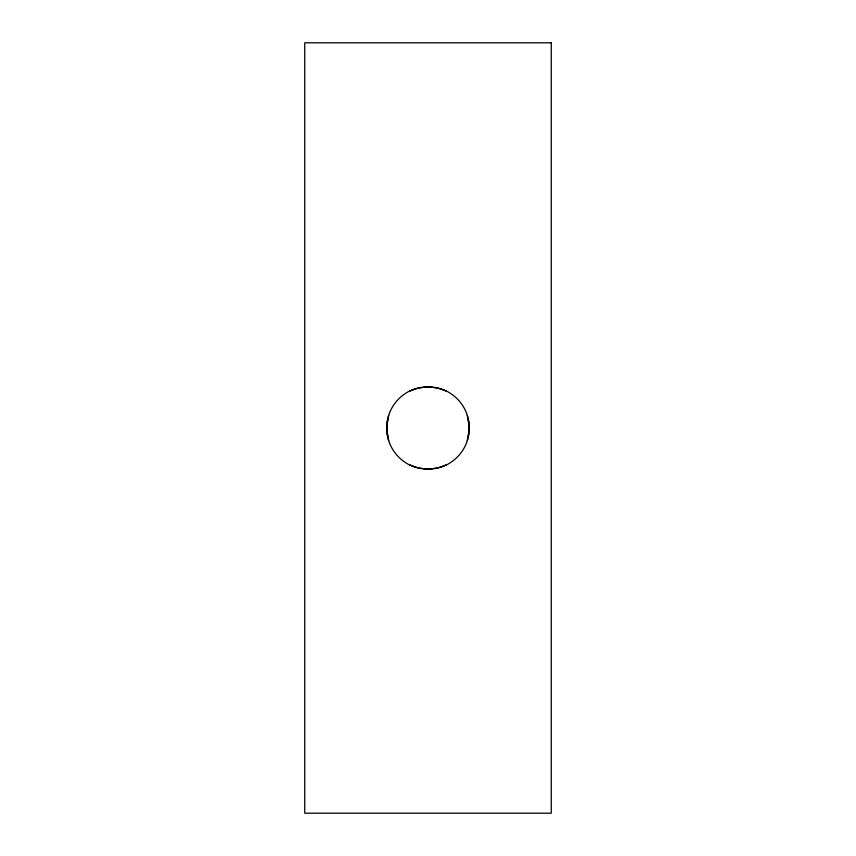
<?xml version="1.0" encoding="UTF-8"?>
<svg xmlns="http://www.w3.org/2000/svg" width="856" height="856" viewBox="0 0 856 856"><rect width="100%" height="100%" fill="white"/><g stroke="black" fill="none" stroke-linecap="round" stroke-linejoin="round"><path stroke-width="1.28" d="M387.672 419.237L386.773 429.98L388.688 440.583M468.328 436.763L469.227 426.021L467.312 415.417M388.688 415.417L386.773 426.021L387.672 436.763M467.312 440.583L469.227 429.98L468.328 419.237M409.104 391.31L419.237 387.672L429.98 386.773L440.583 388.688A41.27 41.27 0 0 1 440.583 467.312L429.98 469.227L419.237 468.328L409.104 464.69M446.896 464.69L436.763 468.328L426.021 469.227L415.417 467.312A41.27 41.27 0 0 1 415.417 388.688L426.021 386.773L436.763 387.672L446.896 391.31M468.724 423.239L468.724 432.762M387.276 423.239L387.276 432.762M551.264 42.8L304.736 42.8L304.736 813.2L551.264 813.2L551.264 42.8"/></g></svg>
